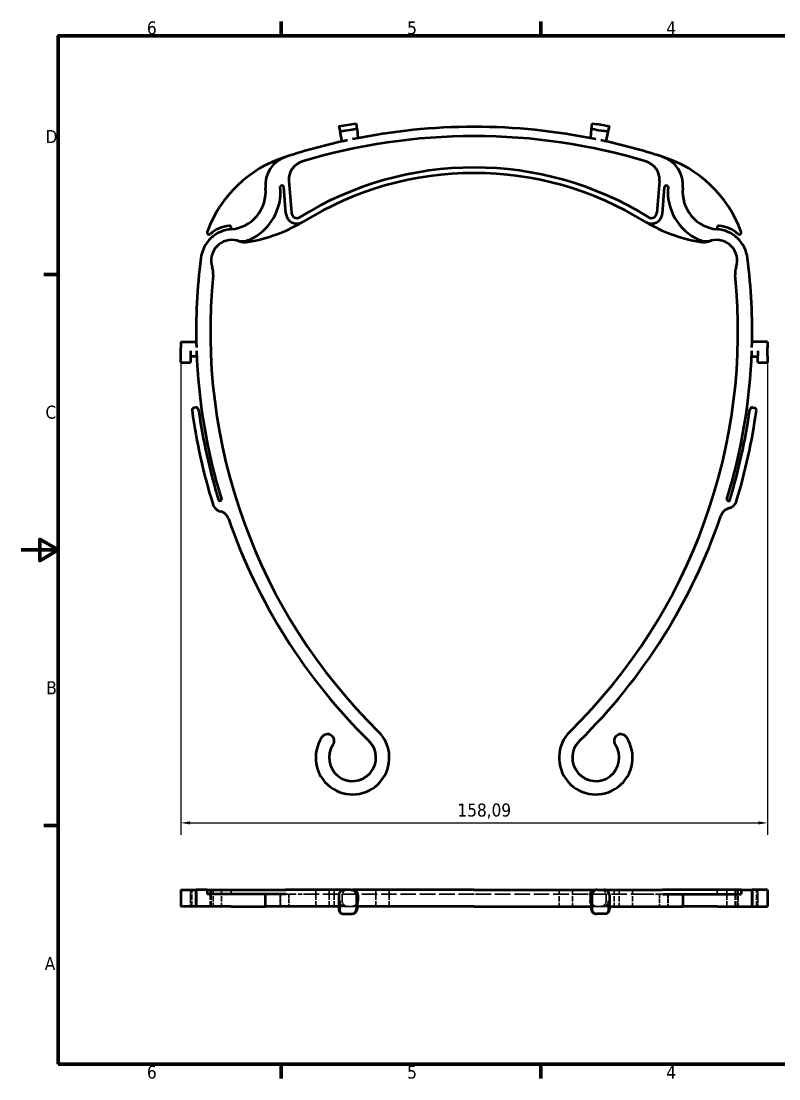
# Model space of a CAD drawing. Header units: millimetres. Extents: x 0 to 420, y 0 to 297.
# Drawn here: x 0 to 204.1, y 6 to 291 of the extents above; entities that cross this region are included whole.
import ezdxf

# ---------------------------------------------------------------- set-up
doc = ezdxf.new("R2010")
doc.units = ezdxf.units.MM
doc.linetypes.add('DASHED', pattern=[0.2068, 0.1655, -0.0413])
for name, color, linetype, lineweight in [('Border (ISO)', 7, 'Continuous', 70), ('Dimension (ISO)', 7, 'Continuous', 25), ('Hidden (ISO)', 7, 'DASHED', 35), ('Visible (ISO)', 7, 'Continuous', 50)]:
    doc.layers.add(name, color=color, linetype=linetype, lineweight=lineweight)
doc.styles.add('Note Text (ISO)', font='tahoma.ttf')
doc.dimstyles.new('Default (ISO)', dxfattribs={"dimtxt": 3.5, "dimasz": 2.5, "dimexe": 3.175, "dimexo": 0, "dimgap": 0.762, "dimtad": 1, "dimrnd": 1e-08, "dimzin": 0, "dimtxsty": 'Note Text (ISO)', "dimcen": 0.09, "dimdle": 10, "dimclrd": 256, "dimclre": 256, "dimclrt": 256, "dimazin": 0, "dimtfac": 1.001486, "dimtmove": 0, "dimatfit": 3, "dimfxl": 1, "dimtolj": 1, "dimtzin": 0, "dimlwd": -1, "dimlwe": -1, "dimarcsym": 0})

# ---------------------------------------------------------------- blocks, each defined once
blk = doc.blocks.new('Borders Default Border')
at = {"layer": 'Border (ISO)'}
for p, q in [((70, 287), (70, 290.9)), ((140, 287), (140, 290.9)), ((10, 222.75), (6.1, 222.75)), ((10, 74.25), (6.1, 74.25)), ((70, 10), (70, 6.1)), ((140, 10), (140, 6.1))]:
    blk.add_line(p, q, dxfattribs=at)
at = {"layer": 'Border (ISO)', "flags": 128}
for points in [[(10, 10), (10, 287), (410, 287), (410, 10), (10, 10)], [(0, 148.5), (10, 148.5), (5, 151.39), (5, 145.61), (10, 148.5)]]:
    blk.add_lwpolyline(points, dxfattribs=at)
at = {"layer": 'Border (ISO)', "char_height": 3.5, "attachment_point": 7, "style": 'Note Text (ISO)'}
for s, insert in [('6', (33.88, 287.33)), ('5', (103.98, 287.33)), ('4', (173.78, 287.4)), ('D', (6.57, 258.13)), ('C', (6.56, 183.81)), ('B', (6.78, 109.63)), ('A', (6.36, 35.38)), ('6', (33.88, 6.03)), ('5', (103.98, 6.03)), ('4', (173.78, 6.1))]:
    blk.add_mtext(s, dxfattribs=dict(at, insert=insert))
blk = doc.blocks.new('*D6')
at = {"layer": 'Defpoints', "color": 0, "transparency": 16777216}
for p in [(42.98, 198.98), (201.07, 198.98), (201.07, 74.98)]:
    blk.add_point(p, dxfattribs=at)
at = {"layer": 'Dimension (ISO)', "transparency": 16777216}
for p, q in [((42.98, 198.98), (42.98, 71.8)), ((201.07, 198.98), (201.07, 71.8)), ((45.48, 74.98), (198.57, 74.98))]:
    blk.add_line(p, q, dxfattribs=at)
for points in [[(45.48, 75.4), (45.48, 74.56), (42.98, 74.98)], [(198.57, 75.4), (198.57, 74.56), (201.07, 74.98)]]:
    blk.add_solid(points, dxfattribs=at)
at = {"layer": 'Dimension (ISO)', "transparency": 16777216, "insert": (117.52, 80.19), "char_height": 3.5, "attachment_point": 1, "style": 'Note Text (ISO)'}
blk.add_mtext('\\A1;158,09', dxfattribs=at)

msp = doc.modelspace()

# ---------------------------------------------------------------- linework, layer by layer
at = {"layer": 'Hidden (ISO)', "ltscale": 4.485566}
for p, q in [((45.603, 56.981), (45.603, 55.481)), ((198.451, 56.981), (198.451, 55.481)), ((45.603, 53.981), (45.603, 52.481)), ((198.451, 53.981), (198.451, 52.481))]:
    msp.add_line(p, q, dxfattribs=at)
at = {"layer": 'Hidden (ISO)', "ltscale": 2.855563}
for p, q in [((45.603, 55.481), (45.603, 53.981)), ((47.18, 55.481), (47.18, 53.981)), ((47.306, 55.481), (47.306, 53.981)), ((86.484, 55.481), (86.484, 53.981)), ((157.57, 55.481), (157.57, 53.981)), ((196.748, 55.481), (196.748, 53.981)), ((196.874, 55.481), (196.874, 53.981)), ((198.451, 55.481), (198.451, 53.981))]:
    msp.add_line(p, q, dxfattribs=at)
at = {"layer": 'Hidden (ISO)', "ltscale": 8.56689}
for p, q in [((46.017, 52.481), (46.017, 56.981)), ((50.952, 52.481), (50.952, 56.981)), ((51.175, 52.481), (51.175, 56.981)), ((51.728, 56.981), (51.728, 52.481)), ((53.951, 56.981), (53.951, 52.481)), ((79.353, 52.481), (79.353, 56.981)), ((82.953, 52.481), (82.953, 56.981)), ((84.329, 52.481), (84.329, 56.981)), ((95.573, 52.481), (95.573, 56.981)), ((99.173, 52.481), (99.173, 56.981)), ((144.881, 56.981), (144.881, 52.481)), ((148.481, 56.981), (148.481, 52.481)), ((159.725, 56.981), (159.725, 52.481)), ((161.101, 56.981), (161.101, 52.481)), ((164.701, 56.981), (164.701, 52.481)), ((190.103, 52.481), (190.103, 56.981)), ((192.326, 52.481), (192.326, 56.981)), ((192.879, 52.481), (192.879, 56.981)), ((193.102, 56.981), (193.102, 52.481)), ((198.037, 52.481), (198.037, 56.981))]:
    msp.add_line(p, q, dxfattribs=at)
at = {"layer": 'Hidden (ISO)', "ltscale": 2.284431}
for p, q in [((56.569, 56.981), (56.569, 55.781)), ((187.485, 56.981), (187.485, 55.781))]:
    msp.add_line(p, q, dxfattribs=at)
at = {"layer": 'Hidden (ISO)', "ltscale": 6.28236}
for p, q in [((65.874, 52.481), (65.874, 55.781)), ((69.801, 55.781), (69.801, 52.481)), ((69.874, 52.481), (69.874, 55.781)), ((72.107, 55.781), (72.107, 52.481)), ((171.947, 55.781), (171.947, 52.481)), ((174.18, 55.781), (174.18, 52.481)), ((174.253, 55.781), (174.253, 52.481)), ((178.18, 55.781), (178.18, 52.481))]:
    msp.add_line(p, q, dxfattribs=at)
at = {"layer": 'Hidden (ISO)', "ltscale": 0.147329}
for p, q in [((71.304, 55.781), (71.31, 55.781)), ((172.744, 55.781), (172.75, 55.781))]:
    msp.add_line(p, q, dxfattribs=at)
at = {"layer": 'Hidden (ISO)', "ltscale": 3.83674}
for p, q in [((71.31, 55.781), (72.107, 55.781)), ((171.947, 55.781), (172.744, 55.781))]:
    msp.add_line(p, q, dxfattribs=at)
at = {"layer": 'Hidden (ISO)', "ltscale": 12.177848}
for p, q in [((72.107, 55.781), (75.67, 55.781)), ((168.384, 55.781), (171.947, 55.781))]:
    msp.add_line(p, q, dxfattribs=at)
at = {"layer": 'Hidden (ISO)', "ltscale": 25.265192}
for p, q in [((122.027, 55.781), (75.67, 55.781)), ((168.384, 55.781), (122.027, 55.781))]:
    msp.add_line(p, q, dxfattribs=at)
at = {"layer": 'Hidden (ISO)', "ltscale": 3.531454}
for p, q in [((87.383, 52.481), (85.573, 52.481)), ((156.671, 52.481), (158.481, 52.481))]:
    msp.add_line(p, q, dxfattribs=at)
at = {"layer": 'Hidden (ISO)', "ltscale": 4.188206}
for p, q in [((85.899, 53.981), (85.899, 51.781)), ((158.155, 53.981), (158.155, 51.781))]:
    msp.add_line(p, q, dxfattribs=at)
at = {"layer": 'Hidden (ISO)', "ltscale": 3.095286}
for p, q in [((87.383, 52.481), (88.989, 52.481)), ((156.671, 52.481), (155.065, 52.481))]:
    msp.add_line(p, q, dxfattribs=at)
at = {"layer": 'Hidden (ISO)', "ltscale": 4.836585}
for p, q in [((89.252, 52.481), (88.989, 52.481)), ((154.802, 52.481), (155.065, 52.481))]:
    msp.add_line(p, q, dxfattribs=at)
at = {"layer": 'Hidden (ISO)', "ltscale": 2.37026}
for p, q in [((90.472, 52.481), (89.252, 52.481)), ((153.582, 52.481), (154.802, 52.481))]:
    msp.add_line(p, q, dxfattribs=at)
at = {"layer": 'Hidden (ISO)', "ltscale": 4.48972}
for centre, start_param, end_param in [((87.383, 53.981), 1.5707963, 3.1415927), ((156.671, 53.981), 3.1415927, 4.712389)]:
    msp.add_ellipse(centre, major_axis=(0, 1.5), ratio=0.9893253, start_param=start_param, end_param=end_param, dxfattribs=at)
at = {"layer": 'Hidden (ISO)', "ltscale": 3.891078}
for centre, major_axis, start_param, end_param in [((87.185, 51.781), (0, -1.3), 4.712389, 6.2831853), ((156.869, 51.781), (0, 1.3), 3.1415927, 4.712389)]:
    msp.add_ellipse(centre, major_axis=major_axis, ratio=0.9893253, start_param=start_param, end_param=end_param, dxfattribs=at)
at = {"layer": 'Hidden (ISO)', "ltscale": 4.488925}
for centre, start_param, end_param in [((88.989, 53.981), 0, 1.5707963), ((155.065, 53.981), 4.712389, 6.2831853)]:
    msp.add_ellipse(centre, major_axis=(0, -1.5), ratio=0.9889753, start_param=start_param, end_param=end_param, dxfattribs=at)
at = {"layer": 'Hidden (ISO)', "ltscale": 4.48562}
for points, knots in [([(47.18, 55.481), (47.18, 55.669), (47.181, 55.87), (47.184, 56.24), (47.186, 56.408), (47.192, 56.675), (47.196, 56.79), (47.206, 56.943), (47.211, 56.981), (47.216, 56.981)], [0, 0, 0, 0, 0.05650154, 0.05650154, 0.11300307, 0.11300307, 0.16952515, 0.16952515, 0.22604723, 0.22604723, 0.22604723, 0.22604723]), ([(196.874, 55.481), (196.874, 55.669), (196.873, 55.87), (196.87, 56.24), (196.868, 56.408), (196.862, 56.675), (196.858, 56.79), (196.848, 56.943), (196.843, 56.981), (196.838, 56.981)], [0.45212144, 0.45212144, 0.45212144, 0.45212144, 0.50862298, 0.50862298, 0.56512452, 0.56512452, 0.62164659, 0.62164659, 0.67816867, 0.67816867, 0.67816867, 0.67816867]), ([(47.216, 52.481), (47.211, 52.481), (47.206, 52.519), (47.196, 52.672), (47.192, 52.787), (47.186, 53.054), (47.184, 53.222), (47.181, 53.592), (47.18, 53.793), (47.18, 53.981)], [-0.22604723, -0.22604723, -0.22604723, -0.22604723, -0.16952515, -0.16952515, -0.11300307, -0.11300307, -0.05650154, -0.05650154, 0, 0, 0, 0]), ([(196.838, 52.481), (196.843, 52.481), (196.848, 52.519), (196.858, 52.672), (196.862, 52.787), (196.868, 53.054), (196.87, 53.222), (196.873, 53.592), (196.874, 53.793), (196.874, 53.981)], [0.22607422, 0.22607422, 0.22607422, 0.22607422, 0.28259629, 0.28259629, 0.33911837, 0.33911837, 0.39561991, 0.39561991, 0.45212144, 0.45212144, 0.45212144, 0.45212144])]:
    msp.add_open_spline(points, degree=3, knots=knots, dxfattribs=at)
at = {"layer": 'Hidden (ISO)', "ltscale": 4.486645}
for points, knots in [([(47.306, 55.481), (47.306, 55.669), (47.305, 55.87), (47.298, 56.24), (47.293, 56.408), (47.282, 56.675), (47.275, 56.79), (47.26, 56.943), (47.253, 56.981), (47.246, 56.981)], [0, 0, 0, 0, 0.05650231, 0.05650231, 0.11300463, 0.11300463, 0.16955181, 0.16955181, 0.226099, 0.226099, 0.226099, 0.226099]), ([(196.808, 56.981), (196.801, 56.981), (196.794, 56.943), (196.779, 56.79), (196.772, 56.675), (196.761, 56.408), (196.756, 56.24), (196.749, 55.87), (196.748, 55.669), (196.748, 55.481)], [-0.67826433, -0.67826433, -0.67826433, -0.67826433, -0.62171714, -0.62171714, -0.56516995, -0.56516995, -0.50866763, -0.50866763, -0.45216532, -0.45216532, -0.45216532, -0.45216532]), ([(47.306, 53.981), (47.306, 53.793), (47.305, 53.592), (47.298, 53.222), (47.293, 53.054), (47.282, 52.787), (47.275, 52.672), (47.26, 52.519), (47.253, 52.481), (47.246, 52.481)], [0, 0, 0, 0, 0.05650231, 0.05650231, 0.11300463, 0.11300463, 0.16955181, 0.16955181, 0.226099, 0.226099, 0.226099, 0.226099]), ([(196.748, 53.981), (196.748, 53.793), (196.749, 53.592), (196.756, 53.222), (196.761, 53.054), (196.772, 52.787), (196.779, 52.672), (196.794, 52.519), (196.801, 52.481), (196.808, 52.481)], [-0.45216532, -0.45216532, -0.45216532, -0.45216532, -0.39566301, -0.39566301, -0.3391607, -0.3391607, -0.28261351, -0.28261351, -0.22606632, -0.22606632, -0.22606632, -0.22606632])]:
    msp.add_open_spline(points, degree=3, knots=knots, dxfattribs=at)
at = {"layer": 'Hidden (ISO)', "ltscale": 4.484962}
for points, knots in [([(87.95, 56.981), (87.765, 56.981), (87.569, 56.943), (87.208, 56.79), (87.043, 56.675), (86.783, 56.408), (86.67, 56.24), (86.521, 55.87), (86.484, 55.669), (86.484, 55.481)], [-0.22601404, -0.22601404, -0.22601404, -0.22601404, -0.16951006, -0.16951006, -0.11300607, -0.11300607, -0.05650304, -0.05650304, 0, 0, 0, 0]), ([(156.104, 56.981), (156.289, 56.981), (156.485, 56.943), (156.846, 56.79), (157.011, 56.675), (157.271, 56.408), (157.384, 56.24), (157.533, 55.87), (157.57, 55.669), (157.57, 55.481)], [0.22602203, 0.22602203, 0.22602203, 0.22602203, 0.28252602, 0.28252602, 0.33903, 0.33903, 0.39553304, 0.39553304, 0.45203608, 0.45203608, 0.45203608, 0.45203608]), ([(86.484, 53.981), (86.484, 53.793), (86.521, 53.592), (86.67, 53.222), (86.783, 53.054), (87.043, 52.787), (87.208, 52.672), (87.569, 52.519), (87.765, 52.481), (87.95, 52.481)], [0, 0, 0, 0, 0.05650304, 0.05650304, 0.11300607, 0.11300607, 0.16951006, 0.16951006, 0.22601404, 0.22601404, 0.22601404, 0.22601404]), ([(157.57, 53.981), (157.57, 53.793), (157.533, 53.592), (157.384, 53.222), (157.271, 53.054), (157.011, 52.787), (156.846, 52.672), (156.485, 52.519), (156.289, 52.481), (156.104, 52.481)], [0.45203608, 0.45203608, 0.45203608, 0.45203608, 0.50853911, 0.50853911, 0.56504215, 0.56504215, 0.62154613, 0.62154613, 0.67805012, 0.67805012, 0.67805012, 0.67805012])]:
    msp.add_open_spline(points, degree=3, knots=knots, dxfattribs=at)
at = {"layer": 'Hidden (ISO)', "ltscale": 2.786167}
for points, knots in [([(89.252, 52.481), (89.437, 52.481), (89.635, 52.519), (89.999, 52.672), (90.166, 52.788), (90.36, 52.985), (90.419, 53.058), (90.472, 53.136)], [-0.22651858, -0.22651858, -0.22651858, -0.22651858, -0.16974635, -0.16974635, -0.11297411, -0.11297411, -0.08570305, -0.08570305, -0.08570305, -0.08570305]), ([(154.802, 52.481), (154.617, 52.481), (154.419, 52.519), (154.055, 52.672), (153.888, 52.788), (153.694, 52.985), (153.635, 53.058), (153.582, 53.136)], [0.22660621, 0.22660621, 0.22660621, 0.22660621, 0.28337845, 0.28337845, 0.34015069, 0.34015069, 0.36742175, 0.36742175, 0.36742175, 0.36742175])]:
    msp.add_open_spline(points, degree=3, knots=knots, dxfattribs=at)
at = {"layer": 'Visible (ISO)'}
for p, q in [((85.573, 262.643), (86.859, 262.849)), ((85.573, 262.643), (85.899, 261.177)), ((86.859, 262.849), (89.031, 263.196)), ((89.031, 263.196), (90.317, 263.401)), ((90.472, 261.907), (90.317, 263.401)), ((153.737, 263.401), (153.582, 261.907)), ((153.737, 263.401), (155.023, 263.196)), ((157.195, 262.849), (155.023, 263.196)), ((157.195, 262.849), (158.481, 262.643)), ((158.155, 261.177), (158.481, 262.643)), ((87.185, 261.382), (85.899, 261.177)), ((86.484, 258.551), (85.899, 261.177)), ((89.187, 261.701), (87.185, 261.382)), ((90.472, 261.907), (89.187, 261.701)), ((90.472, 261.907), (90.729, 259.438)), ((153.582, 261.907), (153.325, 259.438)), ((154.867, 261.701), (153.582, 261.907)), ((154.867, 261.701), (156.869, 261.382)), ((158.155, 261.177), (156.869, 261.382)), ((157.57, 258.551), (158.155, 261.177)), ((72.122, 247.965), (72.806, 239.302)), ((171.932, 247.965), (171.248, 239.302)), ((71.31, 239.184), (70.755, 246.221)), ((172.744, 239.184), (173.299, 246.221)), ((42.982, 204.547), (42.982, 203.047)), ((42.982, 204.547), (47.18, 204.547)), ((42.982, 200.78), (42.982, 203.047)), ((201.072, 204.547), (196.874, 204.547)), ((201.072, 204.547), (201.072, 203.047)), ((201.072, 200.78), (201.072, 203.047)), ((42.982, 198.98), (42.982, 200.78)), ((45.603, 202.105), (45.603, 200.78)), ((45.603, 200.78), (45.603, 198.98)), ((47.306, 200.605), (45.603, 200.605)), ((196.748, 200.605), (198.451, 200.605)), ((198.451, 202.105), (198.451, 200.78)), ((198.451, 198.98), (198.451, 200.78)), ((201.072, 200.78), (201.072, 198.98)), ((42.982, 198.98), (45.603, 198.98)), ((198.451, 198.98), (201.072, 198.98)), ((47.021, 186.874), (46.625, 186.821)), ((197.033, 186.874), (197.429, 186.821)), ((53.704, 161.771), (53.506, 161.735)), ((190.35, 161.771), (190.548, 161.735)), ((42.982, 56.981), (47.152, 56.981)), ((42.982, 56.981), (42.982, 55.481)), ((42.982, 55.481), (42.982, 53.981)), ((48.39, 56.981), (47.152, 56.981)), ((47.152, 52.481), (47.152, 56.981)), ((50.072, 56.981), (48.39, 56.981)), ((50.072, 56.981), (50.102, 56.981)), ((50.072, 56.981), (50.072, 55.781)), ((50.102, 55.781), (50.072, 55.781)), ((50.102, 56.981), (71.304, 56.981)), ((71.304, 55.781), (50.102, 55.781)), ((65.78, 52.481), (65.78, 55.781)), ((87.057, 56.981), (71.304, 56.981)), ((85.573, 55.481), (85.573, 51.781)), ((88.833, 56.981), (87.057, 56.981)), ((88.833, 56.981), (89.252, 56.981)), ((122.027, 56.981), (89.252, 56.981)), ((90.317, 55.481), (90.317, 51.781)), ((90.729, 55.481), (90.729, 53.981)), ((122.027, 56.981), (154.802, 56.981)), ((153.325, 55.481), (153.325, 53.981)), ((153.737, 55.481), (153.737, 51.781)), ((155.221, 56.981), (154.802, 56.981)), ((155.221, 56.981), (156.997, 56.981)), ((156.997, 56.981), (172.75, 56.981)), ((158.481, 55.481), (158.481, 51.781)), ((193.952, 56.981), (172.75, 56.981)), ((172.75, 55.781), (193.952, 55.781)), ((178.274, 55.781), (178.274, 52.481)), ((193.952, 56.981), (193.982, 56.981)), ((193.982, 55.781), (193.952, 55.781)), ((193.982, 56.981), (195.664, 56.981)), ((193.982, 56.981), (193.982, 55.781)), ((195.664, 56.981), (196.902, 56.981)), ((201.072, 56.981), (196.902, 56.981)), ((196.902, 56.981), (196.902, 52.481)), ((201.072, 56.981), (201.072, 55.481)), ((201.072, 55.481), (201.072, 53.981)), ((42.982, 53.981), (42.982, 52.481)), ((47.152, 52.481), (42.982, 52.481)), ((48.39, 52.481), (47.152, 52.481)), ((56.606, 52.481), (48.39, 52.481)), ((56.606, 52.481), (65.78, 52.481)), ((71.304, 52.481), (65.78, 52.481)), ((85.573, 52.481), (71.304, 52.481)), ((90.472, 53.981), (90.472, 51.781)), ((122.027, 52.481), (90.472, 52.481)), ((122.027, 52.481), (153.582, 52.481)), ((153.582, 53.981), (153.582, 51.781)), ((158.481, 52.481), (172.75, 52.481)), ((172.75, 52.481), (178.274, 52.481)), ((187.448, 52.481), (178.274, 52.481)), ((187.448, 52.481), (195.664, 52.481)), ((195.664, 52.481), (196.902, 52.481)), ((196.902, 52.481), (201.072, 52.481)), ((201.072, 53.981), (201.072, 52.481)), ((86.859, 50.481), (89.031, 50.481)), ((89.031, 50.481), (89.187, 50.481)), ((154.867, 50.481), (155.023, 50.481)), ((157.195, 50.481), (155.023, 50.481))]:
    msp.add_line(p, q, dxfattribs=at)
for centre, radius, start, end in [((122.308, 97.683), 164.809, 90.09781, 101.57063), ((121.746, 97.683), 164.809, 78.42937, 89.90219), ((122.308, 97.683), 162.309, 90.09932, 106.69881), ((121.746, 97.683), 162.309, 73.30119, 89.90068), ((122.308, 97.683), 164.809, 102.03308, 108.02751), ((121.746, 97.683), 164.809, 71.97249, 77.96692), ((81.086, 222.927), 32.959, 107.26388, 160.0636), ((73.78, 246.794), 8, 108.02751, 185.84603), ((170.274, 246.794), 8, 354.15397, 71.97249), ((162.968, 222.927), 32.959, 19.9364, 72.73612), ((77.107, 248.358), 5, 106.69881, 184.50926), ((122.027, 162.5), 89.023, 58.1819, 121.8181), ((166.947, 248.358), 5, 355.49074, 73.30119), ((122.027, 162.5), 87.523, 58.1819, 121.8181), ((55.809, 244.954), 10.065, 274.53957, 5.84603), ((55.809, 244.954), 14.065, 293.83043, 5.84603), ((70.257, 246.182), 0.5, 4.50926, 155.80263), ((173.797, 246.182), 0.5, 24.19737, 175.49074), ((188.245, 244.954), 14.065, 174.15397, 246.16957), ((188.245, 244.954), 10.065, 174.15397, 265.46043), ((53.385, 275.48), 44.687, 280.0417, 300.1143), ((74.301, 239.42), 3, 184.50926, 301.8181), ((74.301, 239.42), 1.5, 184.50926, 301.8181), ((169.753, 239.42), 3, 238.1819, 355.49074), ((190.669, 275.48), 44.687, 239.8857, 259.9583), ((169.753, 239.42), 1.5, 238.1819, 355.49074), ((57.318, 225.949), 9, 94.53957, 172.75484), ((50.572, 233.995), 0.5, 160.0636, 309.97739), ((57.318, 225.949), 10, 97.55653, 129.97739), ((56.069, 235.366), 0.5, 277.55653, 97.55653), ((186.736, 225.949), 9, 7.24516, 85.46043), ((187.985, 235.366), 0.5, 82.44347, 262.44347), ((186.736, 225.949), 10, 50.02261, 82.44347), ((193.482, 233.995), 0.5, 230.02261, 19.9364), ((56.737, 226.46), 5.562, 74.99554, 198.62745), ((59.472, 236.662), 5, 254.99554, 293.83043), ((56.737, 226.46), 5.562, 70.2544, 74.99554), ((60.305, 236.401), 5, 250.2544, 280.0417), ((184.582, 236.662), 5, 246.16957, 285.00446), ((183.749, 236.401), 5, 259.9583, 289.7456), ((187.317, 226.46), 5.562, 105.00446, 109.7456), ((187.317, 226.46), 5.562, 341.37255, 105.00446), ((202.226, 207.527), 155.074, 172.75484, 181.65541), ((41.828, 207.527), 155.074, 358.34459, 7.24516), ((202.226, 207.527), 151.274, 174.28588, 225.50636), ((46.728, 223.086), 5, 354.28588, 18.62745), ((41.828, 207.527), 151.274, 314.49364, 5.71412), ((197.326, 223.086), 5, 161.37255, 185.71412), ((202.226, 207.527), 155.074, 182.0034, 197.01287), ((41.828, 207.527), 155.074, 342.98713, 357.9966), ((46.717, 186.127), 0.7, 97.57972, 187.83522), ((202.226, 207.527), 157.674, 187.83522, 197.20603), ((47.114, 186.18), 0.7, 7.83587, 97.57972), ((202.226, 207.527), 155.874, 187.83587, 197.00405), ((41.828, 207.527), 155.874, 342.99595, 352.16413), ((41.828, 207.527), 157.674, 343.11896, 352.16478), ((196.94, 186.18), 0.7, 82.42028, 172.16413), ((197.337, 186.127), 0.7, 352.16478, 82.42028), ((54.474, 161.773), 3, 197.20603, 255.91035), ((53.453, 162.031), 0.3, 197.00405, 280.18455), ((53.651, 162.066), 0.3, 280.18455, 17.01287), ((191.486, 156.635), 3.2, 105.42031, 161.21912), ((190.403, 162.066), 0.3, 162.98713, 259.81545), ((190.601, 162.031), 0.3, 259.81545, 342.99595), ((189.837, 162.612), 3, 285.42031, 343.11896), ((53.013, 155.953), 3, 19.06704, 75.91035), ((202.226, 207.527), 154.874, 199.06704, 225.50636), ((41.828, 207.527), 154.874, 314.49364, 341.21912), ((89.263, 92.549), 9.91, 146.13674, 45.50636), ((82.529, 97.068), 1.8, 326.13674, 146.13674), ((89.263, 92.549), 6.31, 146.13674, 45.50636), ((154.791, 92.549), 9.91, 134.49364, 33.86326), ((154.791, 92.549), 6.31, 134.49364, 33.86326), ((161.525, 97.068), 1.8, 33.86326, 213.86326)]:
    msp.add_arc(centre, radius, start, end, dxfattribs=at)
for centre, major_axis, ratio, start_param, end_param in [((87.057, 55.481), (0, -1.5), 0.9893253, 3.1415927, 4.712389), ((88.833, 55.481), (0, 1.5), 0.9889753, 4.712389, 6.2831853), ((155.221, 55.481), (0, 1.5), 0.9889753, 0, 1.5707963), ((156.997, 55.481), (0, -1.5), 0.9893253, 1.5707963, 3.1415927), ((86.859, 51.781), (0, 1.3), 0.9893253, 1.5707963, 3.1415927), ((89.031, 51.781), (0, -1.3), 0.9889753, 0, 1.5707963), ((89.187, 51.781), (0, 1.3), 0.9889753, 3.1415927, 4.712389), ((154.867, 51.781), (0, -1.3), 0.9889753, 4.712389, 6.2831853), ((155.023, 51.781), (0, 1.3), 0.9889753, 1.5707963, 3.1415927), ((157.195, 51.781), (0, -1.3), 0.9893253, 0, 1.5707963)]:
    msp.add_ellipse(centre, major_axis=major_axis, ratio=ratio, start_param=start_param, end_param=end_param, dxfattribs=at)
for points, knots in [([(90.729, 55.481), (90.729, 55.67), (90.692, 55.871), (90.541, 56.24), (90.427, 56.409), (90.165, 56.675), (89.998, 56.79), (89.634, 56.943), (89.437, 56.981), (89.252, 56.981)], [-0.45312485, -0.45312485, -0.45312485, -0.45312485, -0.39657272, -0.39657272, -0.34002058, -0.34002058, -0.28331341, -0.28331341, -0.22660625, -0.22660625, -0.22660625, -0.22660625]), ([(153.325, 55.481), (153.325, 55.67), (153.362, 55.871), (153.513, 56.24), (153.627, 56.409), (153.889, 56.675), (154.056, 56.79), (154.42, 56.943), (154.617, 56.981), (154.802, 56.981)], [0, 0, 0, 0, 0.05655214, 0.05655214, 0.11310427, 0.11310427, 0.16981144, 0.16981144, 0.22651861, 0.22651861, 0.22651861, 0.22651861]), ([(90.472, 53.136), (90.528, 53.221), (90.578, 53.312), (90.692, 53.592), (90.729, 53.793), (90.729, 53.981)], [-0.08570305, -0.08570305, -0.08570305, -0.08570305, -0.056487053, -0.056487053, 0, 0, 0, 0]), ([(153.582, 53.136), (153.526, 53.221), (153.476, 53.312), (153.362, 53.592), (153.325, 53.793), (153.325, 53.981)], [0.367421747, 0.367421747, 0.367421747, 0.367421747, 0.396637744, 0.396637744, 0.453124797, 0.453124797, 0.453124797, 0.453124797])]:
    msp.add_open_spline(points, degree=3, knots=knots, dxfattribs=at)

# ---------------------------------------------------------------- block references
msp.add_blockref('Borders Default Border', (0, 0))

# ---------------------------------------------------------------- dimensions: what is measured, and where the dimension line sits
at = {"layer": 'Dimension (ISO)'}
dim = msp.add_linear_dim(base=(201.072, 74.98), p1=(42.982, 198.98), p2=(201.072, 198.98), angle=180, dimstyle='Default (ISO)', override={"dimgap": 0.762, "dimdec": 2, "dimtol": 0, "dimlim": 0, "dimtp": 0, "dimtm": 0, "dimtdec": 2, "dimtofl": 0, "dimatfit": 1}, dxfattribs=at)
dim.commit()
dim.dimension.update_dxf_attribs({"geometry": '*D6', "text_midpoint": (124.454, 74.98), "dimtype": 160})

doc.saveas('drawing.dxf')
